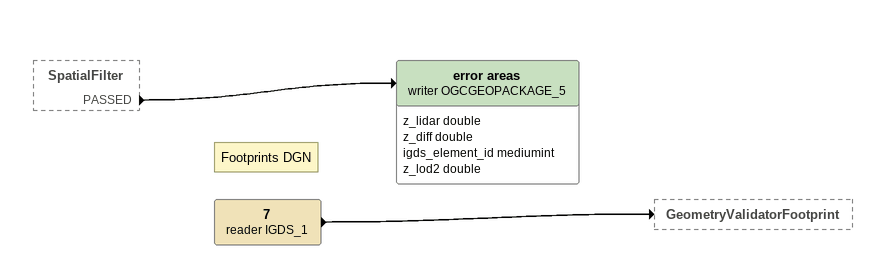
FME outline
SpatialFilter [outside]
    PASSED -> error areas (writer OGCGEOPACKAGE_5)
error areas (writer OGCGEOPACKAGE_5)
    attributes: z_lidar double, z_diff double, igds_element_id mediumint, z_lod2 double
Note: Footprints DGN
7 (reader IGDS_1)
    -> GeometryValidatorFootprint
